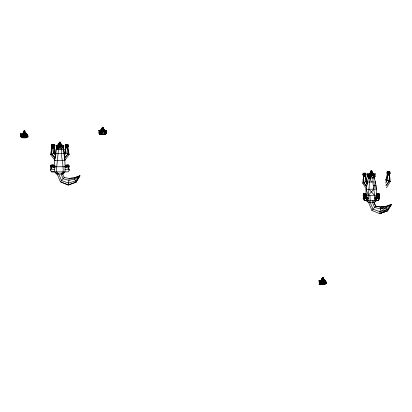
<?xml version="1.0" encoding="UTF-8"?>
<svg xmlns="http://www.w3.org/2000/svg" width="412" height="412" viewBox="0 0 412 412"><rect width="100%" height="100%" fill="white"/><g stroke="black" fill="none" stroke-linecap="round" stroke-linejoin="round"><path stroke-width="0.62" d="M66.641 148.026L66.672 144.442L67.233 145.93L67.712 144.442L68.274 145.93L67.686 148.026L68.114 154.006L64.71 158.177M377.979 197.333L378.01 193.743L378.577 195.237L379.055 193.743L379.617 195.237L378.407 200.515L376.007 200.515L375.332 201.525M388.439 175.224L388.47 171.634L389.031 173.128L389.51 171.634L390.071 173.128L389.484 175.224L389.16 181.203L386.538 185.297M369.966 195.406L370.233 202.606L373.014 209.157L380.008 211.696L387.007 209.564L391.4 204.45L385.653 206.53L380.425 208.966L374.611 207.406L372.463 202.606L372.85 200.448M24.411 137.083L24.411 137.824L24.411 131.474L24.787 130.769L24.014 130.769L23.396 132.752L23.793 131.67L25.008 131.67L26.615 134.013L24.401 132.319L23.36 132.556L22.186 134.013L24.401 132.319L25.405 132.752M24.998 132.654L24.787 130.769L24.014 130.769L25.441 132.556M60.446 144.046L60.234 142.161L59.467 142.161L58.844 144.143L59.261 144.54M103.252 129.167L103.041 127.282L102.274 127.282L101.651 129.265L102.068 129.662M55.764 155.767L56.114 149.376L65.59 149.376M62.531 173.972L65.034 171.809C65.261 163.337 64.519 154.938 63.154 146.6C62.016 145.034 60.41 143.901 59.467 142.161L60.234 142.161L59.864 142.871L59.853 147.743L58.525 149.376L56.722 166.767L56.619 171.809L58.746 173.972L61.517 180.518L68.516 183.062L75.514 180.925L79.907 175.816L74.16 177.896L69.226 178.411L64.246 177.531L62.531 173.972L64.782 172.386M60.461 143.067L60.858 144.143L60.461 143.067L59.864 142.871L59.853 143.711C57.974 144.864 55.064 146.868 56.846 149.376L57.273 148.67L58.556 148.67M66.018 166.87L66.064 164.841L66.713 166.556L67.264 164.841L67.908 166.556L68.464 164.841L69.108 166.556L68.593 168.395M100.095 131.943L98.854 130.357L101.646 131.526L101.326 134.497L102.655 132.865L102.665 128.003L103.041 127.282L102.274 127.282L104.875 130.532L102.655 128.832L101.615 129.069L99.951 131.335L100.667 130.146L102.655 129.255C104.89 129.682 107.372 132.309 105.59 134.497L99.653 134.497L99.153 133.354L98.854 130.357L101.47 130.645M367.437 201.525L366.762 200.515L365.835 197.333L366.134 194.17L365.799 193.743L365.408 194.17L365.233 195.237L364.754 193.743L364.193 195.237L363.714 193.743L363.322 194.17L363.152 195.237L364.363 200.515L366.762 200.515L367.962 198.641L365.835 196.297L363.739 196.297L363.163 198.641L364.363 200.515L366.201 200.448L368.673 202.606L370.233 202.606L368.148 200.448L368.251 195.406L370.038 178.01L371.367 176.382L371.377 171.516L371.753 170.8L370.98 170.8L370.362 172.782L370.759 171.701L371.974 171.701L374.07 174.848L373.354 173.663L371.367 172.772L369.152 174.044L371.367 172.35L370.98 170.8L371.753 170.8L372.767 173.879M374.57 197.925L376.007 200.515L376.934 197.333L376.97 193.743L377.531 195.237L378.01 193.743L378.01 195.237L378.407 194.16L377.675 194.17L377.989 195.262M58.664 149.376L58.705 146.888M58.725 145.647L58.767 143.165M101.47 134.497L101.512 132.015M101.532 130.769L101.573 128.286M321.612 284.718L321.654 282.23M321.674 280.989L321.721 278.507M370.203 176.769L370.223 175.527M370.244 174.286L370.285 171.799M366.582 189.216L362.766 183.129L363.513 175.862L365.609 175.862L367.283 181.991L367.231 184.53L366 181.661L365.573 173.076L365.006 174.57L364.527 173.076L363.966 174.57L363.487 173.076L362.921 174.57L363.513 176.666L363.837 182.64L366.459 186.739M370.342 177.933L369.317 177.85L367.864 176.866L368.065 175.239L369.373 173.663L373.354 173.663L373.741 174.348C371.305 182.773 375.193 191.765 374.621 200.448L372.463 202.606L374.024 202.606L376.563 200.448L376.522 189.216L375.404 181.991L374.302 178.01L374.467 175.682L374.24 174.662L373.354 173.663L371.367 173.215L369.373 173.663C368.04 174.657 367.221 176.542 368.359 178.01L366.031 189.216L366.201 200.448L368.678 202.606L371.876 210.398L379.709 213.637L387.568 210.81L391.4 204.45L385.653 206.536L380.719 207.051L375.739 206.17L374.019 202.606L368.673 202.606M102.645 134.188L102.66 134.497L100.605 134.338L100.08 133.792L99.653 134.497L99.055 132.741L100.049 130.722L102.655 129.342L104.19 129.919L105.266 130.722L105.364 131.335M67.063 145.93L67.063 144.864L66.337 144.864L66.646 146.425L66.672 144.442L66.188 145.93L65.626 144.442L65.148 145.93L65.946 153.022L63.968 155.891M388.861 173.128L388.861 172.062L388.135 172.062L388.444 173.622L388.47 171.634L387.986 173.128L387.816 172.062L387.424 171.634L387.089 172.062C387.167 175.718 387.857 179.73 385.766 183.088M62.871 148.207L62.727 146.023L61.841 145.024L59.853 144.133L58.283 144.803L57.144 146.214L57.242 145.601L58.319 144.797L59.853 144.221L61.388 144.797L61.254 145.245M100.605 134.338L105.59 134.497L105.534 131.145L104.648 130.146L102.655 129.703L100.667 130.146L99.354 131.722L99.153 133.354L101.491 133.354M64.246 177.531L60.384 181.759L68.217 184.993L69.226 178.406L74.16 177.902L79.907 175.816L76.071 182.176L68.217 184.993L60.379 181.764L57.18 173.972L54.672 171.809L54.605 160.577L65.101 160.577L63.35 148.227L63.654 145.235L61.038 145.524M105.59 134.497L106.26 132.741L106.461 130.357L103.845 130.645M370.177 174.158L367.566 173.869L368.359 178.01L374.302 178.01L374.868 176.866L375.167 173.869L372.556 174.158M104.056 130.367L104.226 129.924L102.655 129.342L101.084 129.924L104.226 129.924L103.18 129.692M58.525 149.376L58.839 146.404L56.047 145.235L56.846 149.376L57.824 146.6L57.474 145.714L57.86 145.024L59.853 144.581L61.841 145.024L62.459 145.601L62.954 147.213L63.154 146.6C61.821 144.741 57.881 144.741 56.552 146.6L56.351 148.227L57.804 149.216L58.828 149.293M319.882 283.569L326.299 283.569L326.103 281.942L324.79 280.366L320.809 280.366L320.423 281.056L320.773 281.937L319.794 284.718L319.197 282.962L319.501 281.942L320.809 280.366L322.802 279.923L324.79 280.366L325.408 280.943L326.103 281.942L326.299 283.569L325.377 284.012L320.222 284.012L319.794 284.718L319.3 283.569L318.996 280.572L321.787 281.746L321.473 284.718L322.802 283.085L324.826 281.937L325.176 281.056L324.79 280.366L322.802 279.475L321.231 280.145L320.093 281.556L320.809 280.366L322.802 279.053L323.183 277.503L322.416 277.503L321.396 280.587M368.802 175.455L367.566 173.869L370.352 175.038L370.038 178.01L371.397 181.991M20.801 136.228L22.377 135.203L24.401 134.817L26.425 135.203L28.001 136.228L20.801 136.228L21.1 135.208L22.413 133.632L24.401 133.189L26.394 133.632L27.702 135.208L27.903 136.835L20.899 136.835L21.1 135.208L21.795 134.209L24.401 132.741C26.224 133.189 28.263 134.775 27.903 136.835L26.45 137.824L22.351 137.824L20.899 136.835L20.6 133.838L23.211 134.127M56.114 149.376L54.605 160.577L55.795 153.352L54.858 152.528L54.121 147.228L52.02 147.228L50.527 154.495L55.157 160.577M65.863 167.612L66.064 164.841L65.513 166.556L65.766 167.761M376.944 195.262L376.635 194.17L377.361 194.17L376.944 195.262L376.491 195.237L379.617 195.237L379.03 196.297L379.601 198.641L374.807 198.641L376.954 195.237L376.97 193.743L376.491 195.237L376.934 197.333L379.03 197.333L379.055 193.743C379.045 196.05 377.861 198.105 378.407 200.515L366.201 200.448M55.795 153.352L63.917 153.352L64.849 152.528L65.59 147.228L67.686 147.228L69.18 154.495L64.936 160.072M55.012 165.531L55.048 167.967M389.845 205.449L391.4 204.45L387.568 210.81L379.709 213.637L380.719 207.045L385.653 206.53L387.568 210.81L379.709 213.637L381.394 212.695M51.273 167.772L50.326 170.007L51.526 171.881L68.186 171.881L69.386 170.007L68.186 168.127L68.464 164.841L68.433 166.7M21.697 134.817L21.795 134.209L22.866 133.406L24.401 132.803L25.935 133.406L27.007 134.209L27.11 134.817M368.658 174.848L368.761 174.24L369.832 173.437L371.367 172.86L372.901 173.437L374.668 175.239L374.966 176.259L374.302 178.01M63.917 172.17L63.597 173.972L57.186 173.972L54.672 171.809L51.526 171.881M102.047 128.189L103.263 128.189L103.664 129.265L103.263 128.189L102.665 127.993L102.047 128.189L101.651 129.265M324.203 280.587L323.183 277.503L322.812 277.534L322.812 284.558M372.371 172.782L371.377 171.505L370.326 172.587L369.945 173.684M55.002 158.177L51.624 154L52.02 148.026L51.433 145.93L51.994 144.442L52.479 145.93L53.04 144.442L53.519 145.93L53.689 144.864L54.08 144.442L54.415 144.864L53.766 153.022L55.738 155.891M365.908 173.504L365.609 175.064L363.513 175.064L362.921 174.57L366.052 174.57L365.573 173.076L365.609 175.064L365.176 173.493L365.908 173.504L365.176 173.504L365.176 174.57M51.603 146.538L51.603 144.864L52.329 144.864L51.624 154L55.321 157.76M53.071 148.026L53.375 144.864L52.648 144.864L52.648 145.93M363.096 175.177L363.096 173.504L363.822 173.504L363.513 176.666L365.609 176.666L366.052 174.57L365.609 175.255L366.026 181.651L367.004 183.582M364.558 176.666L364.862 173.504L364.136 173.504L364.136 174.57M53.941 167.761L54.199 166.556L53.648 164.841L52.999 166.556L52.448 164.841L51.799 166.556L51.248 164.841L50.599 166.556L51.273 168.966L51.248 164.841L51.526 168.127L50.326 170.007L54.755 169.291M56.846 149.376L56.974 146.023L57.86 145.024L61.841 145.024L62.227 145.714C59.766 154.139 63.711 163.126 63.093 171.809L60.961 173.972L63.118 178.767L68.933 180.332L74.721 179.153L79.907 175.816L76.071 182.171L68.217 184.998M101.646 131.526L103.994 134.497L105.034 130.836L104.648 130.146L100.667 130.146L100.281 130.836L100.631 131.722L99.653 134.497L99.781 131.145C101.512 130.362 104.715 129.816 105.956 131.722L106.157 133.354M319.794 284.718L319.697 282.385L319.923 281.365L320.423 281.056L322.802 280.67L325.176 281.056L326.402 282.962L319.197 282.962L320.773 281.937L322.802 281.551L325.902 282.385L323.42 282.385M370.074 177.309L368.792 177.309L368.359 178.01L368.488 174.662C370.223 173.874 373.427 173.328 374.668 175.239L374.868 176.866M385.714 180.549L387.388 174.42L389.484 174.42L390.231 181.687L386.415 187.774M367.283 181.991L375.404 181.991L373.699 189.216L368.251 195.406L366.031 189.216L376.522 189.216M66.646 146.425L67.063 144.854L66.337 144.864M388.444 173.622L388.861 172.051L388.135 172.062M50.794 167.251L50.794 165.315L51.634 165.325L51.273 166.582L50.599 166.556L54.199 166.556L53.658 166.556M52.829 165.325L52.473 166.582L52.448 164.841L52.473 166.582L51.994 165.315L52.829 165.325L51.994 165.325L51.994 166.556M53.194 166.556L53.194 165.315L54.029 165.325L53.843 167.612M378.407 200.515L379.601 198.641L378.407 196.766L376.403 195.406L366.366 195.406L364.363 196.766L363.163 198.641L367.962 198.641L365.835 195.262L365.799 193.743L365.835 197.333L363.739 197.333L364.048 194.17L363.322 194.17L363.322 195.844M364.785 197.333L365.089 194.17L364.363 194.17L364.363 195.237M365.408 195.237L365.408 194.17L366.134 194.17L365.82 195.262L366.278 195.237L363.152 195.237L363.739 195.262L364.363 196.766L364.363 200.515M24.535 131.634L24.787 130.769M102.794 128.147L103.041 127.282M323.183 277.503L322.812 278.795L323.41 278.404L323.806 279.485M376.007 200.515L376.007 196.766L376.403 195.406M27.501 135.816L27.702 135.208M105.76 132.334L105.956 131.722M374.467 175.847L374.668 175.239M367.962 198.641L368.199 197.925M368.359 178.01L369.343 175.234L368.992 174.348L369.832 173.437M66.033 166.582L66.512 165.315L65.678 165.325L66.033 166.582L65.513 166.556L69.108 166.556L68.433 166.582L68.078 165.325L68.912 165.325L68.912 167.251M379.447 194.16L379.03 195.262L378.721 194.17L379.447 194.17L378.721 194.17M20.899 136.835L21.3 135.816L21.1 135.208M99.153 133.354L99.555 132.334L99.354 131.722M58.844 144.143L59.853 143.711L61.419 144.803L58.283 144.803L59.246 143.067L59.843 142.871L59.853 143.711L60.749 144.458L59.853 144.452L61.419 144.803L61.007 145.05M321.381 280.392L322.194 278.404L322.792 278.208L322.416 277.503L322.792 277.534M385.993 182.14L386.971 180.209L387.388 173.818L386.945 173.128L390.071 173.128L389.484 173.622L387.388 173.622L387.089 172.062L387.816 172.062L387.816 173.128M25.822 133.658L25.971 133.411L24.401 132.829L22.866 133.406L22.979 133.658M372.788 173.684L372.937 173.442L371.367 172.35L370.326 172.587M324.218 280.392L323.842 279.29L322.812 278.208L323.41 278.404L322.194 278.404L322.792 278.795L322.416 277.503M103.994 134.497L105.76 132.164L106.26 132.741M385.817 185.627L389.16 181.203L389.51 171.634L389.484 175.224L387.388 175.224L387.424 171.634L387.388 173.622L387.816 172.051L387.089 172.062M62.413 146.821L63.654 145.235L60.863 146.404M105.22 131.943L106.461 130.357L103.67 131.526M373.931 175.455L375.167 173.869L372.381 175.038M77.909 178.133L79.907 175.816L78.867 176.48M389.803 206.309L391.4 204.45L380.008 211.696M63.453 147.62L61.877 146.6L59.853 146.208L57.824 146.6L56.248 147.62L59.251 147.62M105.76 132.164L102.655 131.33L100.631 131.722L99.055 132.741L101.455 132.741M374.966 176.259L373.39 175.234L371.367 174.848L369.343 175.234L367.767 176.259L370.764 176.259M374.807 198.641L376.934 196.297L379.03 196.297M371.876 210.398L375.739 206.17L380.719 207.045L385.653 206.536M64.164 154.866L65.92 153.017L65.59 146.62L65.148 145.93L68.274 145.93L67.686 146.425L65.59 146.425L65.292 144.864L66.018 144.864L66.018 145.93M23.36 132.556L24.39 131.474L24.401 132.319L25.302 133.061L23.499 133.061L24.401 132.319M58.808 143.948L59.843 142.871M101.615 129.069L102.645 127.993L102.655 128.832L103.556 129.579L103.258 129.579M321.793 279.485L322.792 278.208L322.802 279.053L324.368 280.145L325.506 281.556L325.408 280.943L324.337 280.139L322.802 279.563L320.191 280.943L319.501 281.942L319.3 283.569L320.752 284.558L324.847 284.558L325.377 284.012M64.385 157.76L68.114 154.006L67.712 144.442L67.686 148.026L65.59 148.026L65.626 144.442L65.59 146.425L66.018 144.854L65.292 144.864M68.464 166.556L68.912 165.315L68.078 165.325M57.634 145.41L58.319 144.797M100.44 130.532L101.12 129.919M320.582 280.752L321.267 280.139M376.563 200.448L374.019 202.606L375.739 206.17M21.712 134.477L21.3 135.651L27.501 135.651L27.28 134.631L26.775 134.317L24.401 133.936L21.712 134.477L20.6 133.838L21.836 135.43M103.7 129.069L102.655 128.832L101.759 129.579L102.655 129.574M102.655 128.832L101.084 129.924L102.135 129.692M372.407 172.587L371.367 172.35L369.796 173.442L370.208 173.684M25.559 133.658L25.971 133.411L24.401 133.061L22.83 133.411L23.247 133.658M372.52 173.684L372.937 173.442L373.581 174.044M323.956 280.392L324.368 280.145L322.802 279.053L321.757 279.29M62.542 145.869L63.654 145.235M105.343 130.99L106.461 130.357M374.055 174.503L375.167 173.869M58.839 146.404L59.853 147.743L61.877 146.6M102.655 132.865L104.684 131.722M370.352 175.038L371.367 176.382L373.39 175.234L369.343 175.234M379.709 213.627L387.007 209.564M50.527 154.495L54.858 152.528M363.822 173.504L363.096 173.504L363.513 175.064L363.487 173.076L363.858 182.634L362.766 183.129L367.097 181.167M51.526 168.127L54.837 166.767L64.875 166.767L68.186 168.127M52.329 144.864L51.603 144.864L52.02 148.026L54.121 148.026L54.415 144.864L53.689 144.864L53.689 145.93M53.375 144.864L52.648 144.864L53.066 146.425L53.04 144.442L53.066 146.425M54.415 144.864L53.689 144.864L54.121 146.425L52.02 146.425L51.433 145.93L54.564 145.93L54.121 146.62L53.792 153.017L55.543 154.866M51.634 165.325L50.794 165.325L51.248 166.556M54.029 165.325L53.194 165.325L53.673 166.582L53.648 164.841L53.689 166.87M364.862 173.504L364.136 173.504L364.553 175.064L364.527 173.076L364.553 175.064M364.048 194.17L363.322 194.17L363.739 195.262L363.714 193.743L363.714 195.237M365.089 194.17L364.363 194.17L364.78 195.262L364.754 193.743L364.754 195.237M366.134 194.17L365.408 194.17L365.81 195.237M60.446 146.378L62.227 145.714L57.474 145.714L59.256 146.378M363.163 198.641L366.283 197.925M59.328 144.571L58.283 144.803L59.853 143.711L60.894 143.948M380.425 208.966L386.214 207.792M319.923 281.365L322.802 280.917L325.176 281.056L322.802 281.937L320.423 281.056L322.802 280.917L325.676 281.365M104.705 134.338L102.645 134.338M100.93 131.145L99.781 131.145L102.655 130.702L105.034 130.836L102.655 131.722L100.281 130.836L103.809 130.877M23.793 131.67L24.39 131.67L24.39 130.769M100.631 131.722L102.15 131.722M99.555 132.164L102.037 132.164M22.83 133.411L23.891 133.406M24.401 133.406L25.971 133.411M100.08 133.792L101.362 133.792M22.675 134.631L21.527 134.631L24.401 134.183L26.775 134.317L26.425 135.203L22.377 135.203L22.027 134.317L22.413 133.632L26.394 133.632L26.775 134.317L24.401 135.203L22.027 134.317L24.401 134.183L27.28 134.631L26.126 134.631M21.826 137.278L26.976 137.278M59.251 144.458L58.952 144.458L59.853 144.195L61.388 144.797M67.377 144.864L68.104 144.864L67.686 146.425L67.377 144.864L68.104 144.864L68.104 146.538M58.123 146.023L56.974 146.023L59.853 145.58L62.727 146.023L61.579 146.023M57.824 146.6L59.343 146.6M56.748 147.043L59.23 147.043M58.684 148.227L56.351 148.227L56.748 147.213L56.552 146.6M57.804 149.216L58.823 149.216M66.878 165.325L67.712 165.325L67.233 166.582L67.264 164.841L67.233 166.582L66.878 165.325L67.712 165.325L67.712 166.556M389.175 172.062L389.901 172.062L389.484 173.622L389.175 172.062L389.901 172.062L389.901 173.735M372.937 173.442L370.465 173.092L371.367 172.829L372.901 173.437L369.796 173.442L372.268 173.092L371.367 172.35M57.397 173.972L56.114 173.972L55.795 172.17M369.641 174.662L368.488 174.662L371.367 174.214L373.741 174.348L371.367 175.234L368.992 174.348L371.367 174.214L374.24 174.662M368.266 175.682L370.743 175.682M373.226 175.682L374.467 175.682L372.7 178.01L371.367 176.382M368.446 176.866L370.785 176.866M369.317 177.85L370.337 177.85M373.457 185.601L375.965 185.601L375.971 188.614M364.363 196.766L366.762 196.766L366.762 200.515M376.007 196.766L378.407 196.766M320.773 281.937L324.826 281.937M319.697 282.385L322.179 282.385M319.063 284.718L321.86 284.718M57.289 146.821L56.047 145.235L58.664 145.524M320.237 282.163L318.996 280.572L321.612 280.86M64.952 169.291L69.386 170.007L68.67 168.333M376.486 197.925L379.601 198.641M323.842 279.29L322.802 279.053L321.231 280.145L321.643 280.392M386.997 180.219L385.9 179.725L390.231 181.687L385.9 179.725M68.088 154L69.18 154.495L64.849 152.528M377.675 194.17L378.407 194.17L378.407 195.237M376.635 194.17L377.361 194.17L377.361 195.237M65.678 165.325L66.512 165.325L66.512 166.556M20.6 133.838L23.386 135.007M367.566 173.869L368.678 174.503M98.854 130.357L99.967 130.99M318.996 280.572L320.114 281.211M56.047 145.235L57.165 145.869M324.337 280.139L325.017 280.752M368.992 189.216L374.518 195.406M59.853 147.743L61.187 149.376L62.954 147.043L63.597 149.376M363.837 182.64L366.804 186.574M321.787 281.746L322.802 283.085M64.875 166.767L65.482 167.674M62.068 145.41L62.557 146.214M76.071 182.176L74.16 177.902M366.366 195.406L366.762 196.766M63.154 146.6L63.35 148.227M372.422 171.799L372.463 174.286M103.711 128.286L103.757 130.769M60.904 143.165L60.95 145.647M24.401 136.835L24.411 137.824M375.404 181.991L375.409 183.196M102.665 127.282L102.665 128.184M59.843 142.161L59.843 143.062M322.802 279.537L321.901 279.794L323.698 279.794L322.802 279.537M322.802 279.794L321.231 280.145L324.368 280.145L322.802 279.794M54.121 146.425L54.08 144.442L54.121 146.425M52.02 146.425L51.994 144.442L52.02 146.425M371.377 171.701L371.377 170.8L371.356 171.701"/></g></svg>
